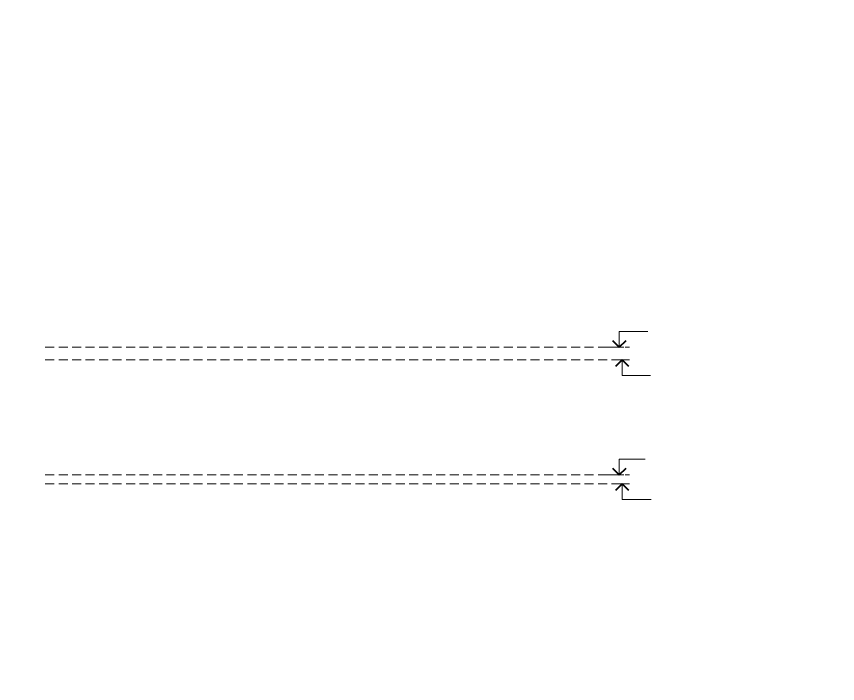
# Model space of a CAD drawing. Header units: millimetres. Extents: x 0 to 10500, y 0 to 297.
# Drawn here: x 5897.9 to 6263.3, y 0 to 297 of the extents above; entities that cross this region are included whole.
import ezdxf

# ---------------------------------------------------------------- set-up
doc = ezdxf.new("R2010")
doc.units = ezdxf.units.MM
for name, pattern in [('K5LT_BASIC', [0]), ('K5LT_DASHED', [6, 4, -2]), ('K5LT_THIN', [0])]:
    doc.linetypes.add(name, pattern=pattern)
doc.layers.add('Системный слой', color=7, linetype='Continuous')
doc.styles.add('KTEXTSTYLE', font='GOST_AU.SHX', dxfattribs={"width": 0.96, "height": 5})

# ---------------------------------------------------------------- blocks, each defined once
blk = doc.blocks.new('U62')
at = {"layer": 'Системный слой', "color": 7, "linetype": 'K5LT_THIN', "lineweight": 18}
for p, q in [((6166.164388931268, 92.9424485752952), (6166.164388931268, 99.9424485752952)), ((6166.164388931268, 99.9424485752952), (6177.688971794122, 99.9424485752952)), ((6160.923967824992, 92.9424485752952), (6168.164388931268, 92.9424485752952))]:
    blk.add_line(p, q, dxfattribs=at)
at = {"layer": 'Системный слой', "color": 5, "linetype": 'K5LT_BASIC', "lineweight": 40}
for p, q in [((6163.164388931268, 95.9424485752952), (6166.164388931268, 92.9424485752952)), ((6166.164388931268, 92.9424485752952), (6169.164388931268, 95.9424485752952))]:
    blk.add_line(p, q, dxfattribs=at)
blk = doc.blocks.new('U63')
at = {"layer": 'Системный слой', "color": 7, "linetype": 'K5LT_THIN', "lineweight": 18}
for p, q in [((6163.569617315538, 88.94243385529523), (6169.487213676541, 88.94243385529523)), ((6167.487213676541, 88.94243385529523), (6167.487213676541, 81.94243385529523)), ((6167.487213676541, 81.94243385529523), (6180.334713523953, 81.94243385529523))]:
    blk.add_line(p, q, dxfattribs=at)
at = {"layer": 'Системный слой', "color": 5, "linetype": 'K5LT_BASIC', "lineweight": 40}
for p, q in [((6167.487213676541, 88.94243385529523), (6164.487213676541, 85.94243385529523)), ((6170.487213676541, 85.94243385529523), (6167.487213676541, 88.94243385529523))]:
    blk.add_line(p, q, dxfattribs=at)
blk = doc.blocks.new('U64')
at = {"layer": 'Системный слой', "color": 7, "linetype": 'K5LT_THIN', "lineweight": 18}
for p, q in [((6166.164388931267, 149.7424445793712), (6166.164388931267, 156.7424445793712)), ((6166.164388931267, 156.7424445793712), (6178.879596984856, 156.7424445793712)), ((6160.923967824991, 149.7424445793712), (6168.164388931267, 149.7424445793712))]:
    blk.add_line(p, q, dxfattribs=at)
at = {"layer": 'Системный слой', "color": 5, "linetype": 'K5LT_BASIC', "lineweight": 40}
for p, q in [((6163.164388931267, 152.7424445793712), (6166.164388931267, 149.7424445793712)), ((6166.164388931267, 149.7424445793712), (6169.164388931267, 152.7424445793712))]:
    blk.add_line(p, q, dxfattribs=at)
blk = doc.blocks.new('U65')
at = {"layer": 'Системный слой', "color": 7, "linetype": 'K5LT_THIN', "lineweight": 18}
for p, q in [((6163.569617315539, 144.1424445793711), (6169.487213676542, 144.1424445793711)), ((6167.487213676542, 144.1424445793711), (6167.487213676542, 137.1424445793711)), ((6167.487213676542, 137.1424445793711), (6180.003984039396, 137.1424445793711))]:
    blk.add_line(p, q, dxfattribs=at)
at = {"layer": 'Системный слой', "color": 5, "linetype": 'K5LT_BASIC', "lineweight": 40}
for p, q in [((6167.487213676542, 144.1424445793711), (6164.487213676542, 141.1424445793711)), ((6170.487213676542, 141.1424445793711), (6167.487213676542, 144.1424445793711))]:
    blk.add_line(p, q, dxfattribs=at)
blk = doc.blocks.new('U61')
at = {"layer": 'Системный слой', "color": 7, "linetype": 'K5LT_DASHED', "lineweight": 18}
for p, q in [((5910.745283335154, 149.7424445793711), (6170.745283335154, 149.7424445793711)), ((5910.745283335156, 144.142444579371), (6170.745283335156, 144.142444579371)), ((5910.745283335156, 92.94244857529517), (6170.745283335156, 92.94244857529517)), ((5910.745283335155, 88.94243385529523), (6170.745283335155, 88.94243385529523))]:
    blk.add_line(p, q, dxfattribs=at)
at = {"layer": 'Системный слой'}
for name in ['U64', 'U65', 'U62', 'U63']:
    blk.add_blockref(name, (0, 0), dxfattribs=at)

msp = doc.modelspace()

# ---------------------------------------------------------------- block references
at = {"layer": 'Системный слой'}
msp.add_blockref('U61', (0, 0), dxfattribs=at)

doc.saveas('drawing.dxf')
